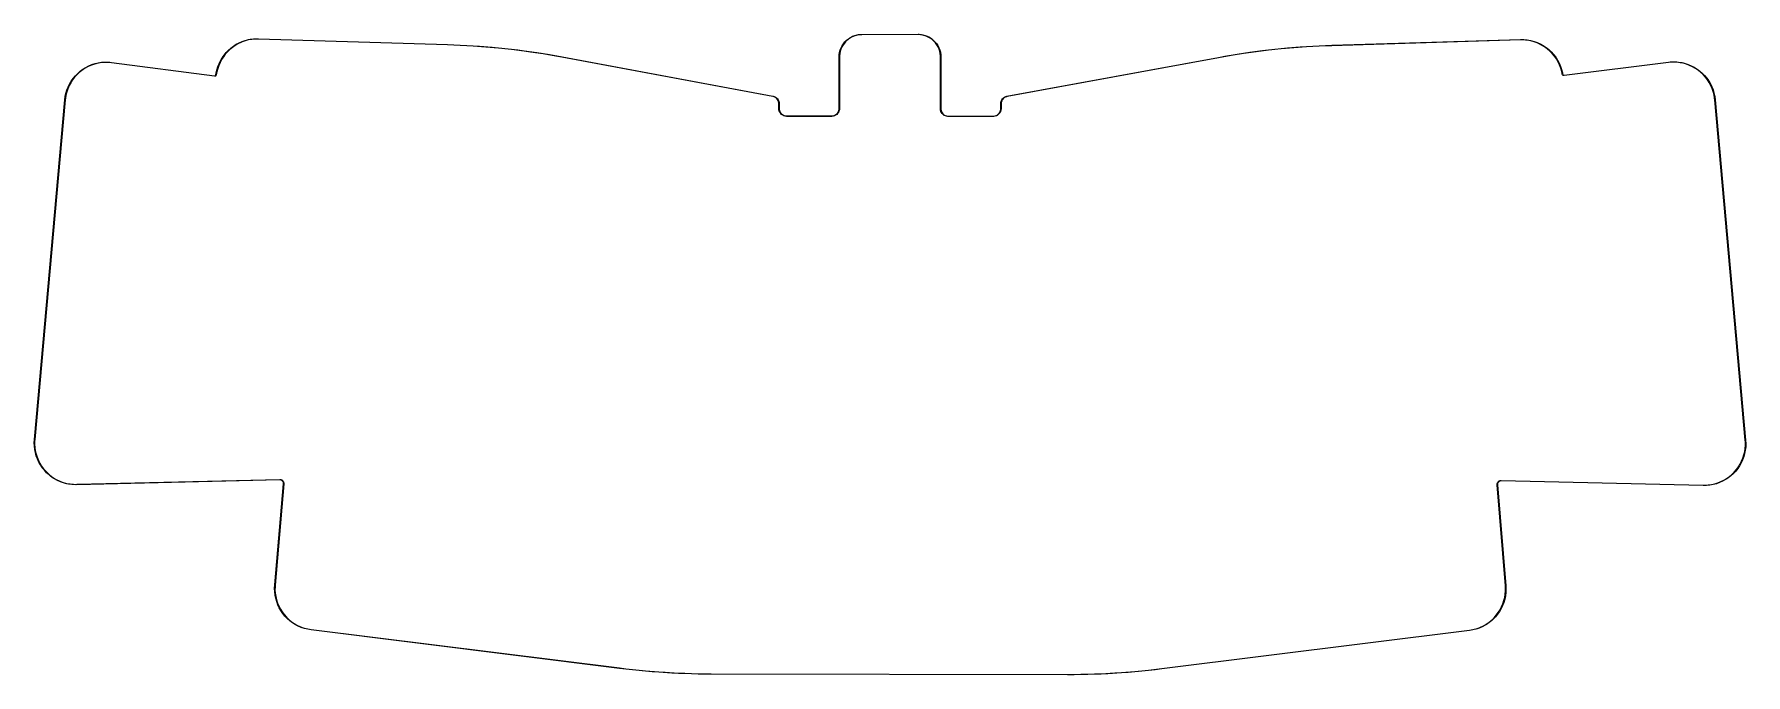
# Model space of a CAD drawing. Extents: x -114 to 114, y -62 to 23.
import ezdxf

# ---------------------------------------------------------------- set-up
doc = ezdxf.new("R2010")
doc.units = 0
doc.layers.add('BLACK', color=7, linetype='CONTINUOUS')

msp = doc.modelspace()

# ---------------------------------------------------------------- linework, layer by layer
at = {"layer": 'BLACK', "linetype": 'CONTINUOUS'}
for p, q in [((-85.6431, 22.6449), (-85.2175, 22.7525)), ((-84.9942, 22.7485), (-85.4201, 22.6586)), ((-85.2175, 22.7525), (-84.7847, 22.8259)), ((-84.5624, 22.8042), (-84.9942, 22.7485)), ((-84.7847, 22.8259), (-84.3474, 22.8648)), ((-84.1275, 22.8255), (-84.5624, 22.8042)), ((-84.3474, 22.8648), (-83.9084, 22.8688)), ((-83.91, 22.8188), (-84.1275, 22.8255)), ((-58.7966, 22.0499), (-83.91, 22.8188)), ((-83.91, 22.8188), (-83.91, 22.8188)), ((-83.9084, 22.8688), (-83.9084, 22.8688)), ((-83.9084, 22.8688), (-58.7951, 22.0998)), ((-5.7709, 22.6709), (-5.52523, 22.8702)), ((-5.36988, 22.9214), (-5.62175, 22.7381)), ((-5.52523, 22.8702), (-5.2601, 23.0427)), ((-5.10024, 23.0774), (-5.36988, 22.9214)), ((-5.2601, 23.0427), (-4.97839, 23.1866)), ((-4.81578, 23.2045), (-5.10024, 23.0774)), ((-4.97839, 23.1866), (-4.6832, 23.3003)), ((-4.51961, 23.3011), (-4.81578, 23.2045)), ((-4.6832, 23.3003), (-4.37774, 23.3826)), ((-4.21496, 23.3663), (-4.51961, 23.3011)), ((-4.37774, 23.3826), (-4.06537, 23.4325)), ((-3.90518, 23.3993), (-4.21496, 23.3663)), ((-4.06537, 23.4325), (-3.74949, 23.4495)), ((-3.7495, 23.3995), (-3.90518, 23.3993)), ((-3.74942, 23.3994), (-3.7495, 23.3995)), ((-3.74949, 23.4494), (3.72051, 23.4605)), ((-3.74949, 23.4495), (-3.74949, 23.4494)), ((3.72058, 23.4105), (-3.74942, 23.3994)), ((3.72051, 23.4605), (4.03703, 23.4444)), ((3.87664, 23.4108), (3.72058, 23.4105)), ((4.1871, 23.3786), (3.87664, 23.4108)), ((4.03703, 23.4444), (4.35013, 23.3952)), ((4.49249, 23.3141), (4.1871, 23.3786)), ((4.35013, 23.3952), (4.65636, 23.3136)), ((4.78945, 23.218), (4.49249, 23.3141)), ((4.65636, 23.3136), (4.95238, 23.2004)), ((5.07472, 23.0913), (4.78945, 23.218)), ((4.95238, 23.2004), (5.23491, 23.0568)), ((5.34518, 22.9355), (5.07472, 23.0913)), ((5.23491, 23.0568), (5.50088, 22.8844)), ((5.59786, 22.7523), (5.34518, 22.9355)), ((5.50088, 22.8844), (5.74735, 22.6852)), ((5.82998, 22.5436), (5.59786, 22.7523)), ((58.6789, 21.9966), (83.7452, 22.7629)), ((83.7452, 22.7629), (84.2013, 22.758)), ((84.2013, 22.758), (84.6555, 22.7155)), ((-88.575, 20.4762), (-88.8093, 20.1092)), ((-88.7343, 20.3196), (-88.4835, 20.6799)), ((-88.3123, 20.8234), (-88.575, 20.4762)), ((-88.4835, 20.6799), (-88.205, 21.0192)), ((-88.0229, 21.1486), (-88.3123, 20.8234)), ((-88.205, 21.0192), (-87.9003, 21.3353)), ((-87.7086, 21.4498), (-88.0229, 21.1486)), ((-87.9003, 21.3353), (-87.5716, 21.6262)), ((-87.3714, 21.7251), (-87.7086, 21.4498)), ((-87.5716, 21.6262), (-87.2208, 21.8901)), ((-87.0133, 21.9728), (-87.3714, 21.7251)), ((-87.2208, 21.8901), (-86.8501, 22.1253)), ((-86.6368, 22.1913), (-87.0133, 21.9728)), ((-86.8501, 22.1253), (-86.462, 22.3303)), ((-86.244, 22.3792), (-86.6368, 22.1913)), ((-86.462, 22.3303), (-86.0588, 22.5039)), ((-85.8376, 22.5353), (-86.244, 22.3792)), ((-86.0588, 22.5039), (-85.6431, 22.6449)), ((-85.4201, 22.6586), (-85.8376, 22.5353)), ((-57.9462, 22.0238), (-58.7966, 22.0499)), ((-58.7966, 22.0499), (-58.7966, 22.0499)), ((-58.7951, 22.0998), (-57.0939, 22.0333)), ((-56.2464, 21.9428), (-57.9462, 22.0238)), ((-57.0939, 22.0333), (-55.3941, 21.9377)), ((-54.5482, 21.8329), (-56.2464, 21.9428)), ((-55.3941, 21.9377), (-53.6961, 21.8133)), ((-52.8522, 21.694), (-54.5482, 21.8329)), ((-53.6961, 21.8133), (-52.0005, 21.66)), ((-51.1587, 21.5264), (-52.8522, 21.694)), ((-52.0005, 21.66), (-50.3078, 21.4778)), ((-49.4684, 21.3299), (-51.1587, 21.5264)), ((-50.3078, 21.4778), (-48.6184, 21.2669)), ((-47.7817, 21.1047), (-49.4684, 21.3299)), ((-48.6184, 21.2669), (-46.9329, 21.0272)), ((-46.099, 20.8508), (-47.7817, 21.1047)), ((-46.9329, 21.0272), (-45.2517, 20.7589)), ((-44.4209, 20.5683), (-46.099, 20.8508)), ((-45.2517, 20.7589), (-43.5753, 20.462)), ((-43.5844, 20.4128), (-44.4209, 20.5683)), ((-6.77, 20.4245), (-6.75346, 20.7404)), ((-6.75346, 20.7404), (-6.70402, 21.0528)), ((-6.68748, 20.89), (-6.72001, 20.5802)), ((-6.72001, 20.5802), (-6.72, 20.4245)), ((-6.70402, 21.0528), (-6.62222, 21.3584)), ((-6.62276, 21.1948), (-6.68748, 20.89)), ((-6.52658, 21.4911), (-6.62276, 21.1948)), ((-6.62222, 21.3584), (-6.50896, 21.6537)), ((-6.39999, 21.7758), (-6.52658, 21.4911)), ((-6.50896, 21.6537), (-6.36548, 21.9357)), ((-6.24435, 22.0456), (-6.39999, 21.7758)), ((-6.36548, 21.9357), (-6.19333, 22.2011)), ((-6.06139, 22.2978), (-6.24435, 22.0456)), ((-6.19333, 22.2011), (-5.99442, 22.447)), ((-5.8531, 22.5294), (-6.06139, 22.2978)), ((-5.99442, 22.447), (-5.7709, 22.6709)), ((-5.62175, 22.7381), (-5.8531, 22.5294)), ((5.74735, 22.6852), (5.97162, 22.4612)), ((6.03899, 22.3118), (5.82998, 22.5436)), ((5.97162, 22.4612), (6.17123, 22.2151)), ((6.2226, 22.0594), (6.03899, 22.3118)), ((6.17123, 22.2151), (6.34399, 21.9493)), ((6.37879, 21.7892), (6.2226, 22.0594)), ((6.34399, 21.9493), (6.488, 21.667)), ((6.50586, 21.5041), (6.37879, 21.7892)), ((6.488, 21.667), (6.60168, 21.3712)), ((6.6024, 21.2073), (6.50586, 21.5041)), ((6.60168, 21.3712), (6.68379, 21.0651)), ((6.66735, 20.902), (6.6024, 21.2073)), ((6.7, 20.5916), (6.66735, 20.902)), ((6.68379, 21.0651), (6.73341, 20.752)), ((6.70001, 20.4356), (6.7, 20.5916)), ((6.73341, 20.752), (6.75001, 20.4355)), ((43.6473, 20.3942), (45.3033, 20.6843)), ((44.4827, 20.4969), (43.6563, 20.345)), ((46.1403, 20.773), (44.4827, 20.4969)), ((45.3033, 20.6843), (46.9639, 20.9465)), ((47.8023, 21.0212), (46.1403, 20.773)), ((46.9639, 20.9465), (48.6287, 21.1808)), ((49.4683, 21.2414), (47.8023, 21.0212)), ((48.6287, 21.1808), (50.2972, 21.3871)), ((51.1377, 21.4335), (49.4683, 21.2414)), ((50.2972, 21.3871), (51.969, 21.5653)), ((52.8101, 21.5976), (51.1377, 21.4335)), ((51.969, 21.5653), (53.6435, 21.7154)), ((54.485, 21.7335), (52.8101, 21.5976)), ((53.6435, 21.7154), (55.3203, 21.8373)), ((56.162, 21.8413), (54.485, 21.7335)), ((55.3203, 21.8373), (56.9989, 21.9311)), ((57.8406, 21.9209), (56.162, 21.8413)), ((56.9989, 21.9311), (58.6788, 21.9965)), ((58.6804, 21.9466), (57.8406, 21.9209)), ((58.6788, 21.9965), (58.6789, 21.9966)), ((83.7467, 22.7129), (58.6804, 21.9466)), ((58.6804, 21.9466), (58.6804, 21.9466)), ((83.9728, 22.7198), (83.7467, 22.7129)), ((83.7467, 22.7129), (83.7467, 22.7129)), ((84.4246, 22.6963), (83.9728, 22.7198)), ((84.8729, 22.6356), (84.4246, 22.6963)), ((84.6555, 22.7155), (85.1046, 22.6356)), ((85.3147, 22.5381), (84.8729, 22.6356)), ((85.1046, 22.6356), (85.5456, 22.519)), ((85.747, 22.4045), (85.3147, 22.5381)), ((85.5456, 22.519), (85.9755, 22.3665)), ((86.1667, 22.2357), (85.747, 22.4045)), ((85.9755, 22.3665), (86.3913, 22.1789)), ((86.5711, 22.0328), (86.1667, 22.2357)), ((86.3913, 22.1789), (86.7903, 21.9577)), ((86.9574, 21.7973), (86.5711, 22.0328)), ((86.7903, 21.9577), (87.1696, 21.7044)), ((87.3229, 21.5307), (86.9574, 21.7973)), ((87.1696, 21.7044), (87.5267, 21.4206)), ((87.6652, 21.2349), (87.3229, 21.5307)), ((87.5267, 21.4206), (87.8593, 21.1083)), ((87.9819, 20.9118), (87.6652, 21.2349)), ((87.8593, 21.1083), (88.1649, 20.7697)), ((88.2709, 20.5637), (87.9819, 20.9118)), ((88.1649, 20.7697), (88.4415, 20.407)), ((88.5302, 20.193), (88.2709, 20.5637)), ((-108.232, 17.9459), (-107.921, 18.264)), ((-107.726, 18.379), (-108.047, 18.0762)), ((-107.921, 18.264), (-107.585, 18.556)), ((-107.381, 18.655), (-107.726, 18.379)), ((-107.585, 18.556), (-107.227, 18.8201)), ((-107.016, 18.9023), (-107.381, 18.655)), ((-107.227, 18.8201), (-106.849, 19.0545)), ((-106.632, 19.1195), (-107.016, 18.9023)), ((-106.849, 19.0545), (-106.453, 19.2577)), ((-106.232, 19.3051), (-106.632, 19.1195)), ((-106.453, 19.2577), (-106.042, 19.4284)), ((-105.818, 19.4578), (-106.232, 19.3051)), ((-106.042, 19.4284), (-105.619, 19.5655)), ((-105.393, 19.5768), (-105.818, 19.4578)), ((-105.619, 19.5655), (-105.186, 19.668)), ((-104.96, 19.6611), (-105.393, 19.5768)), ((-105.186, 19.668), (-104.746, 19.7355)), ((-104.521, 19.7104), (-104.96, 19.6611)), ((-104.746, 19.7355), (-104.302, 19.7673)), ((-104.08, 19.7242), (-104.521, 19.7104)), ((-104.302, 19.7673), (-103.857, 19.7632)), ((-103.639, 19.7024), (-104.08, 19.7242)), ((-103.857, 19.7632), (-103.414, 19.7235)), ((-103.42, 19.6739), (-103.639, 19.7024)), ((-89.7586, 17.8901), (-103.42, 19.6739)), ((-103.42, 19.6739), (-103.42, 19.6739)), ((-103.414, 19.7235), (-103.414, 19.7235)), ((-103.414, 19.7235), (-89.7521, 17.9396)), ((-89.557, 18.0834), (-89.5221, 18.2858)), ((-89.5221, 18.2858), (-89.4303, 18.7151)), ((-89.5221, 18.2858), (-89.5221, 18.2858)), ((-89.4728, 18.2773), (-89.5077, 18.0749)), ((-89.4358, 18.4918), (-89.4728, 18.2773)), ((-89.3279, 18.9136), (-89.4358, 18.4918)), ((-89.4303, 18.7151), (-89.3047, 19.1357)), ((-89.1869, 19.3255), (-89.3279, 18.9136)), ((-89.3047, 19.1357), (-89.1462, 19.5451)), ((-89.0137, 19.7249), (-89.1869, 19.3255)), ((-89.1462, 19.5451), (-88.9556, 19.9405)), ((-88.8093, 20.1092), (-89.0137, 19.7249)), ((-88.9556, 19.9405), (-88.7343, 20.3196)), ((-15.5666, 15.1975), (-43.5844, 20.4128)), ((-43.5844, 20.4128), (-43.5844, 20.4128)), ((-43.5753, 20.462), (-43.5753, 20.462)), ((-43.5753, 20.462), (-43.5753, 20.462)), ((-43.5753, 20.462), (-43.5752, 20.462)), ((-43.5752, 20.462), (-15.5574, 15.2467)), ((-6.77, 13.59), (-6.77, 20.4245)), ((-6.72, 20.4245), (-6.72, 13.59)), ((6.7, 20.4355), (6.70001, 20.4356)), ((6.7, 13.58), (6.7, 20.4355)), ((6.75001, 20.4355), (6.75, 20.4355)), ((6.75, 20.4355), (6.75, 13.58)), ((15.5399, 15.235), (43.6473, 20.3942)), ((43.6563, 20.345), (15.549, 15.1858)), ((43.6473, 20.3942), (43.6473, 20.3942)), ((43.6473, 20.3942), (43.6473, 20.3942)), ((43.6473, 20.3942), (43.6473, 20.3942)), ((43.6563, 20.345), (43.6563, 20.345)), ((43.6563, 20.345), (43.6563, 20.345)), ((88.4415, 20.407), (88.6873, 20.0227)), ((88.7581, 19.8021), (88.5302, 20.193)), ((88.6873, 20.0227), (88.9006, 19.6195)), ((88.9529, 19.3938), (88.7581, 19.8021)), ((88.9006, 19.6195), (89.0798, 19.2)), ((89.1133, 18.9708), (88.9529, 19.3938)), ((89.0798, 19.2), (89.2239, 18.7672)), ((89.2383, 18.536), (89.1133, 18.9708)), ((89.2239, 18.7672), (89.3317, 18.324)), ((89.2827, 18.3142), (89.2383, 18.536)), ((89.314, 18.1574), (89.2827, 18.3142)), ((89.2827, 18.3142), (89.2827, 18.3142)), ((89.3317, 18.324), (89.3317, 18.324)), ((89.3317, 18.324), (89.3631, 18.1672)), ((89.5563, 18.0278), (103.431, 19.7596)), ((103.437, 19.7099), (89.5625, 17.9782)), ((103.431, 19.7596), (103.873, 19.7968)), ((103.431, 19.7596), (103.431, 19.7596)), ((103.656, 19.7372), (103.437, 19.7099)), ((103.437, 19.7099), (103.437, 19.7099)), ((104.095, 19.7565), (103.656, 19.7372)), ((103.873, 19.7968), (104.317, 19.7984)), ((104.534, 19.7405), (104.095, 19.7565)), ((104.317, 19.7984), (104.759, 19.7645)), ((104.971, 19.6893), (104.534, 19.7405)), ((104.759, 19.7645), (105.197, 19.6953)), ((105.402, 19.6032), (104.971, 19.6893)), ((105.197, 19.6953), (105.628, 19.5911)), ((105.825, 19.4829), (105.402, 19.6032)), ((105.628, 19.5911), (106.049, 19.4527)), ((106.237, 19.329), (105.825, 19.4829)), ((106.049, 19.4527), (106.458, 19.281)), ((106.636, 19.1426), (106.237, 19.329)), ((106.458, 19.281), (106.851, 19.0771)), ((107.018, 18.9248), (106.636, 19.1426)), ((106.851, 19.0771), (107.228, 18.8422)), ((107.381, 18.6771), (107.018, 18.9248)), ((107.228, 18.8422), (107.584, 18.578)), ((107.723, 18.4011), (107.381, 18.6771)), ((107.584, 18.578), (107.917, 18.286)), ((108.042, 18.0985), (107.723, 18.4011)), ((107.917, 18.286), (108.227, 17.9683)), ((-109.482, 15.6155), (-109.354, 16.0418)), ((-109.235, 16.2341), (-109.378, 15.8169)), ((-109.354, 16.0418), (-109.192, 16.4563)), ((-109.058, 16.6385), (-109.235, 16.2341)), ((-109.192, 16.4563), (-108.998, 16.8566)), ((-108.85, 17.0274), (-109.058, 16.6385)), ((-108.998, 16.8566), (-108.772, 17.2399)), ((-108.611, 17.3982), (-108.85, 17.0274)), ((-108.772, 17.2399), (-108.516, 17.6038)), ((-108.342, 17.7485), (-108.611, 17.3982)), ((-108.516, 17.6038), (-108.232, 17.9459)), ((-108.047, 18.0762), (-108.342, 17.7485)), ((-89.7584, 17.8901), (-89.7586, 17.8901)), ((-89.7586, 17.8901), (-89.7586, 17.8901)), ((-89.7586, 17.8901), (-89.7586, 17.8901)), ((-89.7586, 17.8901), (-89.7586, 17.8901)), ((-89.69, 17.8917), (-89.7584, 17.8901)), ((-89.7521, 17.9396), (-89.7521, 17.9397)), ((-89.7521, 17.9397), (-89.7185, 17.9351)), ((-89.7185, 17.9351), (-89.6528, 17.9521)), ((-89.6252, 17.9139), (-89.69, 17.8917)), ((-89.6528, 17.9521), (-89.5982, 17.9923)), ((-89.57, 17.9545), (-89.6252, 17.9139)), ((-89.5982, 17.9923), (-89.5626, 18.05)), ((-89.5296, 18.0099), (-89.57, 17.9545)), ((-89.5626, 18.05), (-89.557, 18.0834)), ((-89.557, 18.0834), (-89.557, 18.0834)), ((-89.5077, 18.0749), (-89.5296, 18.0099)), ((-89.5077, 18.0749), (-89.5077, 18.0749)), ((-89.5077, 18.0749), (-89.5077, 18.0749)), ((89.314, 18.1573), (89.314, 18.1574)), ((89.314, 18.1574), (89.314, 18.1574)), ((89.3369, 18.0942), (89.314, 18.1573)), ((89.3773, 18.0406), (89.3369, 18.0942)), ((89.3631, 18.1672), (89.3631, 18.1671)), ((89.3631, 18.1671), (89.3696, 18.1347)), ((89.3696, 18.1347), (89.4055, 18.0789)), ((89.4318, 18.0014), (89.3773, 18.0406)), ((89.4055, 18.0789), (89.4592, 18.0402)), ((89.4954, 17.9799), (89.4318, 18.0014)), ((89.4592, 18.0402), (89.5234, 18.0238)), ((89.5625, 17.9782), (89.4954, 17.9799)), ((89.5234, 18.0238), (89.5563, 18.0278)), ((89.5563, 18.0278), (89.5563, 18.0278)), ((89.5563, 18.0278), (89.5563, 18.0278)), ((89.5625, 17.9782), (89.5625, 17.9782)), ((108.336, 17.7713), (108.042, 18.0985)), ((108.227, 17.9683), (108.509, 17.6267)), ((108.603, 17.4216), (108.336, 17.7713)), ((108.509, 17.6267), (108.764, 17.2636)), ((108.841, 17.0516), (108.603, 17.4216)), ((108.764, 17.2636), (108.988, 16.8812)), ((109.048, 16.6638), (108.841, 17.0516)), ((108.988, 16.8812), (109.181, 16.4821)), ((109.223, 16.2605), (109.048, 16.6638)), ((109.181, 16.4821), (109.342, 16.0688)), ((109.366, 15.8446), (109.223, 16.2605)), ((109.342, 16.0688), (109.469, 15.6439)), ((-113.679, -30.3129), (-109.632, 14.7392)), ((-109.582, 14.7348), (-113.629, -30.3174)), ((-109.632, 14.7392), (-109.575, 15.1804)), ((-109.632, 14.7392), (-109.632, 14.7392)), ((-109.632, 14.7392), (-109.632, 14.7392)), ((-109.563, 14.9545), (-109.582, 14.7348)), ((-109.582, 14.7348), (-109.582, 14.7348)), ((-109.575, 15.1804), (-109.482, 15.6155)), ((-109.488, 15.3894), (-109.563, 14.9545)), ((-109.378, 15.8169), (-109.488, 15.3894)), ((-15.4833, 15.182), (-15.5666, 15.1975)), ((-15.5666, 15.1975), (-15.5666, 15.1975)), ((-15.5574, 15.2467), (-15.5574, 15.2467)), ((-15.5574, 15.2467), (-15.5574, 15.2467)), ((-15.5574, 15.2467), (-15.3864, 15.1992)), ((-15.3246, 15.1228), (-15.4833, 15.182)), ((-15.3864, 15.1992), (-15.2262, 15.1229)), ((-15.1784, 15.037), (-15.3246, 15.1228)), ((-15.2262, 15.1229), (-15.0815, 15.0202)), ((-15.0493, 14.9273), (-15.1784, 15.037)), ((-15.0815, 15.0202), (-14.9567, 14.8941)), ((-14.941, 14.797), (-15.0493, 14.9273)), ((-14.9567, 14.8941), (-14.8555, 14.7483)), ((-14.8568, 14.6499), (-14.941, 14.797)), ((-14.7992, 14.4906), (-14.8568, 14.6499)), ((-14.8555, 14.7483), (-14.781, 14.5872)), ((-14.77, 14.3237), (-14.7992, 14.4906)), ((-14.781, 14.5872), (-14.7354, 14.4157)), ((-14.7701, 14.239), (-14.77, 14.3237)), ((-14.77, 14.239), (-14.7701, 14.239)), ((-14.77, 13.59), (-14.77, 14.239)), ((-14.7354, 14.4157), (-14.7201, 14.2391)), ((-14.7201, 14.2391), (-14.72, 14.239)), ((-14.72, 14.239), (-14.72, 13.59)), ((14.7, 14.2268), (14.7154, 14.404)), ((14.7, 13.58), (14.7, 14.2268)), ((14.7, 14.2268), (14.7, 14.2268)), ((14.7, 14.2268), (14.7, 14.2268)), ((14.7154, 14.404), (14.7612, 14.5757)), ((14.7793, 14.4789), (14.75, 14.3117)), ((14.75, 14.3117), (14.75, 14.2268)), ((14.75, 14.2268), (14.75, 14.2268)), ((14.75, 14.2268), (14.75, 13.58)), ((14.7612, 14.5757), (14.836, 14.737)), ((14.8371, 14.6385), (14.7793, 14.4789)), ((14.836, 14.737), (14.9375, 14.8829)), ((14.9216, 14.7857), (14.8371, 14.6385)), ((15.0302, 14.9162), (14.9216, 14.7857)), ((14.9375, 14.8829), (15.0627, 15.0091)), ((15.1598, 15.0258), (15.0302, 14.9162)), ((15.0627, 15.0091), (15.2079, 15.1118)), ((15.3063, 15.1115), (15.1598, 15.0258)), ((15.2079, 15.1118), (15.3685, 15.1879)), ((15.4655, 15.1705), (15.3063, 15.1115)), ((15.3685, 15.1879), (15.5399, 15.235)), ((15.5489, 15.1858), (15.4655, 15.1705)), ((15.5399, 15.235), (15.5399, 15.235)), ((15.5399, 15.235), (15.5399, 15.235)), ((15.5399, 15.235), (15.5399, 15.235)), ((15.549, 15.1858), (15.5489, 15.1858)), ((15.549, 15.1858), (15.549, 15.1858)), ((15.549, 15.1858), (15.549, 15.1858)), ((15.549, 15.1858), (15.549, 15.1858)), ((109.475, 15.4185), (109.366, 15.8446)), ((109.469, 15.6439), (109.561, 15.2102)), ((109.549, 14.985), (109.475, 15.4185)), ((109.569, 14.766), (109.549, 14.985)), ((109.561, 15.2102), (109.618, 14.7705)), ((113.621, -30.4231), (109.569, 14.766)), ((109.569, 14.766), (109.569, 14.766)), ((109.618, 14.7705), (109.618, 14.7705)), ((109.618, 14.7705), (113.67, -30.4187)), ((-14.7544, 13.412), (-14.77, 13.59)), ((-14.77, 13.59), (-14.77, 13.59)), ((-14.77, 13.59), (-14.77, 13.59)), ((-14.7082, 13.2394), (-14.7544, 13.412)), ((-14.72, 13.59), (-14.72, 13.5899)), ((-14.72, 13.5899), (-14.72, 13.5047)), ((-14.72, 13.5047), (-14.6904, 13.3367)), ((-14.6327, 13.0775), (-14.7082, 13.2394)), ((-14.6904, 13.3367), (-14.632, 13.1764)), ((-14.5302, 12.9311), (-14.6327, 13.0775)), ((-14.632, 13.1764), (-14.5467, 13.0286)), ((-14.5467, 13.0286), (-14.4371, 12.8979)), ((-14.4039, 12.8048), (-14.5302, 12.9311)), ((-14.4371, 12.8979), (-14.3064, 12.7883)), ((-14.2575, 12.7023), (-14.4039, 12.8048)), ((-14.3064, 12.7883), (-14.1586, 12.703)), ((-14.0956, 12.6268), (-14.2575, 12.7023)), ((-14.1586, 12.703), (-13.9983, 12.6446)), ((-13.923, 12.5806), (-14.0956, 12.6268)), ((-13.9983, 12.6446), (-13.8303, 12.615)), ((-13.745, 12.565), (-13.923, 12.5806)), ((-13.8303, 12.615), (-13.745, 12.615)), ((-13.745, 12.615), (-7.745, 12.615)), ((-7.745, 12.565), (-13.745, 12.565)), ((-13.745, 12.565), (-13.745, 12.565)), ((-13.745, 12.565), (-13.745, 12.565)), ((-7.745, 12.615), (-7.745, 12.615)), ((-7.745, 12.615), (-7.74496, 12.615)), ((-7.56701, 12.5806), (-7.745, 12.565)), ((-7.745, 12.565), (-7.745, 12.565)), ((-7.74496, 12.615), (-7.6597, 12.615)), ((-7.6597, 12.615), (-7.49168, 12.6446)), ((-7.39442, 12.6268), (-7.56701, 12.5806)), ((-7.49168, 12.6446), (-7.33136, 12.703)), ((-7.23249, 12.7023), (-7.39442, 12.6268)), ((-7.33136, 12.703), (-7.18361, 12.7883)), ((-7.08613, 12.8048), (-7.23249, 12.7023)), ((-7.18361, 12.7883), (-7.05292, 12.8979)), ((-6.95979, 12.9311), (-7.08613, 12.8048)), ((-7.05292, 12.8979), (-6.94326, 13.0286)), ((-6.85731, 13.0775), (-6.95979, 12.9311)), ((-6.94326, 13.0286), (-6.85796, 13.1764)), ((-6.85796, 13.1764), (-6.79962, 13.3367)), ((-6.7818, 13.2394), (-6.85731, 13.0775)), ((-6.79962, 13.3367), (-6.77, 13.5047)), ((-6.73556, 13.412), (-6.7818, 13.2394)), ((-6.77, 13.5047), (-6.77, 13.59)), ((-6.77, 13.59), (-6.77, 13.59)), ((-6.72, 13.59), (-6.73556, 13.412)), ((-6.72, 13.59), (-6.72, 13.59)), ((6.71554, 13.402), (6.69997, 13.58)), ((6.69997, 13.58), (6.7, 13.58)), ((6.76178, 13.2294), (6.71554, 13.402)), ((6.75, 13.58), (6.74997, 13.5799)), ((6.74997, 13.5799), (6.74997, 13.4947)), ((6.74997, 13.4947), (6.77959, 13.3267)), ((6.83729, 13.0675), (6.76178, 13.2294)), ((6.77959, 13.3267), (6.83794, 13.1664)), ((6.93977, 12.9211), (6.83729, 13.0675)), ((6.83794, 13.1664), (6.92324, 13.0186)), ((6.92324, 13.0186), (7.03291, 12.8879)), ((7.06611, 12.7948), (6.93977, 12.9211)), ((7.03291, 12.8879), (7.1636, 12.7783)), ((7.21248, 12.6923), (7.06611, 12.7948)), ((7.1636, 12.7783), (7.31135, 12.693)), ((7.37442, 12.6168), (7.21248, 12.6923)), ((7.31135, 12.693), (7.47168, 12.6346)), ((7.54701, 12.5706), (7.37442, 12.6168)), ((7.47168, 12.6346), (7.63969, 12.605)), ((7.725, 12.555), (7.54701, 12.5706)), ((7.63969, 12.605), (7.725, 12.605)), ((7.725, 12.605), (7.725, 12.605)), ((7.725, 12.605), (7.725, 12.605)), ((7.725, 12.605), (13.725, 12.605)), ((13.725, 12.555), (7.725, 12.555)), ((7.725, 12.555), (7.725, 12.555)), ((7.725, 12.555), (7.725, 12.555)), ((13.725, 12.605), (13.725, 12.605)), ((13.725, 12.605), (13.725, 12.605)), ((13.725, 12.605), (13.8103, 12.605)), ((13.903, 12.5706), (13.725, 12.555)), ((13.725, 12.555), (13.725, 12.555)), ((13.8103, 12.605), (13.9783, 12.6346)), ((14.0756, 12.6168), (13.903, 12.5706)), ((13.9783, 12.6346), (14.1386, 12.693)), ((14.2375, 12.6923), (14.0756, 12.6168)), ((14.1386, 12.693), (14.2864, 12.7783)), ((14.3839, 12.7948), (14.2375, 12.6923)), ((14.2864, 12.7783), (14.4171, 12.8879)), ((14.5102, 12.9211), (14.3839, 12.7948)), ((14.4171, 12.8879), (14.5267, 13.0186)), ((14.6127, 13.0675), (14.5102, 12.9211)), ((14.5267, 13.0186), (14.612, 13.1664)), ((14.612, 13.1664), (14.6704, 13.3267)), ((14.6882, 13.2294), (14.6127, 13.0675)), ((14.6704, 13.3267), (14.7, 13.4947)), ((14.7344, 13.402), (14.6882, 13.2294)), ((14.7, 13.4947), (14.7, 13.58)), ((14.7, 13.58), (14.7, 13.58)), ((14.75, 13.58), (14.7344, 13.402)), ((14.75, 13.58), (14.75, 13.58)), ((-113.701, -30.7552), (-113.679, -30.3129)), ((-113.687, -31.1979), (-113.701, -30.7552)), ((-113.638, -31.6381), (-113.687, -31.1979)), ((-113.679, -30.3129), (-113.679, -30.3129)), ((-113.649, -30.5361), (-113.653, -30.9753)), ((-113.653, -30.9753), (-113.622, -31.4134)), ((-113.629, -30.3174), (-113.649, -30.5361)), ((-113.554, -32.0729), (-113.638, -31.6381)), ((-113.629, -30.3174), (-113.629, -30.3174)), ((-113.622, -31.4134), (-113.556, -31.8477)), ((113.63, -31.7431), (113.545, -32.1777)), ((113.547, -31.9526), (113.613, -31.5186)), ((113.613, -31.5186), (113.644, -31.0807)), ((113.64, -30.6417), (113.621, -30.4231)), ((113.621, -30.4231), (113.621, -30.4231)), ((113.621, -30.4231), (113.621, -30.4231)), ((113.679, -31.3032), (113.63, -31.7431)), ((113.644, -31.0807), (113.64, -30.6417)), ((113.67, -30.4187), (113.67, -30.4187)), ((113.67, -30.4187), (113.692, -30.8608)), ((113.692, -30.8608), (113.679, -31.3032)), ((-113.556, -31.8477), (-113.455, -32.2752)), ((-113.435, -32.4996), (-113.554, -32.0729)), ((-113.455, -32.2752), (-113.321, -32.6933)), ((-113.283, -32.9154), (-113.435, -32.4996)), ((-113.321, -32.6933), (-113.153, -33.0993)), ((-113.098, -33.3177), (-113.283, -32.9154)), ((-113.153, -33.0993), (-112.953, -33.4906)), ((-112.881, -33.7038), (-113.098, -33.3177)), ((-112.953, -33.4906), (-112.723, -33.8646)), ((-112.634, -34.0713), (-112.881, -33.7038)), ((-112.723, -33.8646), (-112.464, -34.219)), ((-112.358, -34.4179), (-112.634, -34.0713)), ((112.456, -34.3227), (112.715, -33.9685)), ((112.873, -33.8077), (112.626, -34.1751)), ((112.715, -33.9685), (112.945, -33.5946)), ((113.089, -33.4218), (112.873, -33.8077)), ((112.945, -33.5946), (113.145, -33.2036)), ((113.275, -33.0197), (113.089, -33.4218)), ((113.145, -33.2036), (113.312, -32.7978)), ((113.427, -32.6041), (113.275, -33.0197)), ((113.312, -32.7978), (113.447, -32.3799)), ((113.545, -32.1777), (113.427, -32.6041)), ((113.447, -32.3799), (113.547, -31.9526)), ((-112.464, -34.219), (-112.177, -34.5515)), ((-112.055, -34.7412), (-112.358, -34.4179)), ((-112.177, -34.5515), (-111.864, -34.8599)), ((-111.728, -35.0393), (-112.055, -34.7412)), ((-111.864, -34.8599), (-111.527, -35.1422)), ((-111.377, -35.3102), (-111.728, -35.0393)), ((-111.527, -35.1422), (-111.169, -35.3967)), ((-111.006, -35.5521), (-111.377, -35.3102)), ((-111.169, -35.3967), (-110.792, -35.6217)), ((-110.617, -35.7636), (-111.006, -35.5521)), ((-110.792, -35.6217), (-110.398, -35.8158)), ((-110.212, -35.9432), (-110.617, -35.7636)), ((-110.398, -35.8158), (-109.99, -35.9777)), ((-109.794, -36.0898), (-110.212, -35.9432)), ((-109.99, -35.9777), (-109.57, -36.1064)), ((-109.366, -36.2025), (-109.794, -36.0898)), ((-109.57, -36.1064), (-109.141, -36.201)), ((-108.93, -36.2804), (-109.366, -36.2025)), ((-109.141, -36.201), (-108.706, -36.2609)), ((-108.489, -36.3233), (-108.93, -36.2804)), ((-108.706, -36.2609), (-108.267, -36.2858)), ((-108.047, -36.3306), (-108.489, -36.3233)), ((-108.267, -36.2858), (-108.048, -36.2807)), ((-108.048, -36.2807), (-81.0637, -35.6481)), ((-81.0625, -35.6981), (-108.047, -36.3306)), ((-81.7423, -49.6403), (-80.5781, -36.214)), ((-80.5283, -36.2183), (-81.6925, -49.6446)), ((-81.0637, -35.6481), (-81.0637, -35.6481)), ((-81.0637, -35.6481), (-81.0637, -35.6481)), ((-81.0637, -35.6481), (-80.9385, -35.6602)), ((-81.0052, -35.6967), (-81.0625, -35.6981)), ((-81.0625, -35.6981), (-81.0625, -35.6981)), ((-80.8933, -35.7213), (-81.0052, -35.6967)), ((-80.9385, -35.6602), (-80.8198, -35.7018)), ((-80.7904, -35.7719), (-80.8933, -35.7213)), ((-80.8198, -35.7018), (-80.7144, -35.7704)), ((-80.7025, -35.8454), (-80.7904, -35.7719)), ((-80.7144, -35.7704), (-80.6283, -35.862)), ((-80.6347, -35.9378), (-80.7025, -35.8454)), ((-80.5907, -36.0436), (-80.6347, -35.9378)), ((-80.6283, -35.862), (-80.5665, -35.9715)), ((-80.5732, -36.1569), (-80.5907, -36.0436)), ((-80.5782, -36.214), (-80.5732, -36.1569)), ((-80.5781, -36.214), (-80.5782, -36.214)), ((-80.5665, -35.9715), (-80.5326, -36.0926)), ((-80.5326, -36.0926), (-80.5283, -36.2182)), ((-80.5283, -36.2182), (-80.5283, -36.2183)), ((80.6553, -36.3452), (80.66, -36.2199)), ((81.751, -49.7591), (80.6553, -36.3452)), ((80.6553, -36.3452), (80.6553, -36.3452)), ((80.66, -36.2199), (80.6943, -36.0994)), ((80.6943, -36.0994), (80.7562, -35.9904)), ((80.7183, -36.1714), (80.7004, -36.2842)), ((80.7004, -36.2842), (80.7051, -36.3411)), ((80.7051, -36.3411), (80.7051, -36.3411)), ((80.7051, -36.3411), (80.7051, -36.3411)), ((80.7051, -36.3411), (81.8008, -49.755)), ((80.7625, -36.066), (80.7183, -36.1714)), ((80.7562, -35.9904), (80.8422, -35.8992)), ((80.8303, -35.9742), (80.7625, -36.066)), ((80.9181, -35.901), (80.8303, -35.9742)), ((80.8422, -35.8992), (80.9474, -35.831)), ((81.0206, -35.8507), (80.9181, -35.901)), ((80.9474, -35.831), (81.0657, -35.7897)), ((81.1322, -35.8262), (81.0206, -35.8507)), ((81.0657, -35.7897), (81.1904, -35.7776)), ((81.1893, -35.8276), (81.1322, -35.8262)), ((108.042, -36.4357), (81.1893, -35.8276)), ((81.1893, -35.8276), (81.1893, -35.8276)), ((81.1893, -35.8276), (81.1893, -35.8276)), ((81.1893, -35.8276), (81.1893, -35.8276)), ((81.1904, -35.7776), (81.1904, -35.7776)), ((81.1904, -35.7776), (108.043, -36.3857)), ((108.263, -36.3906), (108.701, -36.3654)), ((108.701, -36.3654), (109.136, -36.3052)), ((109.361, -36.3065), (108.925, -36.3848)), ((109.136, -36.3052), (109.565, -36.2103)), ((109.789, -36.1937), (109.361, -36.3065)), ((109.565, -36.2103), (109.984, -36.0815)), ((110.207, -36.0469), (109.789, -36.1937)), ((109.984, -36.0815), (110.392, -35.9195)), ((110.611, -35.8672), (110.207, -36.0469)), ((110.392, -35.9195), (110.786, -35.7253)), ((111, -35.6557), (110.611, -35.8672)), ((110.786, -35.7253), (111.163, -35.5002)), ((111.371, -35.4137), (111, -35.6557)), ((111.163, -35.5002), (111.521, -35.2457)), ((111.721, -35.1428), (111.371, -35.4137)), ((111.521, -35.2457), (111.857, -34.9634)), ((112.048, -34.8448), (111.721, -35.1428)), ((111.857, -34.9634), (112.169, -34.6551)), ((112.35, -34.5215), (112.048, -34.8448)), ((112.169, -34.6551), (112.456, -34.3227)), ((112.626, -34.1751), (112.35, -34.5215)), ((108.043, -36.4356), (108.042, -36.4357)), ((108.043, -36.3857), (108.043, -36.3856)), ((108.043, -36.3856), (108.263, -36.3906)), ((108.485, -36.4279), (108.043, -36.4356)), ((108.925, -36.3848), (108.485, -36.4279)), ((-81.7629, -50.0856), (-81.7424, -49.6403)), ((-81.7424, -49.6403), (-81.7423, -49.6403)), ((-81.7423, -49.6403), (-81.7423, -49.6403)), ((-81.7116, -49.8648), (-81.7142, -50.3069)), ((-81.6926, -49.6448), (-81.7116, -49.8648)), ((-81.6925, -49.6446), (-81.6926, -49.6448)), ((81.7689, -49.9786), (81.751, -49.7591)), ((81.751, -49.7591), (81.751, -49.7591)), ((81.751, -49.7591), (81.751, -49.7591)), ((81.7694, -50.4192), (81.7689, -49.9786)), ((81.8008, -49.755), (81.8008, -49.755)), ((81.8008, -49.755), (81.8192, -50.1989)), ((-81.7475, -50.531), (-81.7629, -50.0856)), ((-81.6962, -50.9738), (-81.7475, -50.531)), ((-81.7142, -50.3069), (-81.6811, -50.7477)), ((-81.6094, -51.411), (-81.6962, -50.9738)), ((-81.6811, -50.7477), (-81.6126, -51.1844)), ((-81.6126, -51.1844), (-81.5091, -51.6142)), ((-81.4877, -51.8398), (-81.6094, -51.411)), ((-81.5091, -51.6142), (-81.3713, -52.0342)), ((-81.3318, -52.2574), (-81.4877, -51.8398)), ((-81.3713, -52.0342), (-81.2001, -52.4418)), ((-81.1427, -52.661), (-81.3318, -52.2574)), ((81.2487, -52.5451), (81.4207, -52.1395)), ((81.5376, -51.9462), (81.3807, -52.3618)), ((81.4207, -52.1395), (81.5596, -51.7214)), ((81.6605, -51.5193), (81.5376, -51.9462)), ((81.5596, -51.7214), (81.6644, -51.2934)), ((81.7488, -51.0839), (81.6605, -51.5193)), ((81.6644, -51.2934), (81.7345, -50.8584)), ((81.7345, -50.8584), (81.7694, -50.4192)), ((81.8018, -50.6428), (81.7488, -51.0839)), ((81.8192, -50.1989), (81.8018, -50.6428)), ((-81.2001, -52.4418), (-80.9965, -52.8342)), ((-80.9217, -53.0481), (-81.1427, -52.661)), ((-80.9965, -52.8342), (-80.7621, -53.209)), ((-80.6702, -53.4161), (-80.9217, -53.0481)), ((-80.7621, -53.209), (-80.4981, -53.5636)), ((-80.3899, -53.7627), (-80.6702, -53.4161)), ((-80.4981, -53.5636), (-80.2065, -53.8958)), ((-80.0826, -54.0855), (-80.3899, -53.7627)), ((-80.2065, -53.8958), (-79.889, -54.2034)), ((-79.7502, -54.3825), (-80.0826, -54.0855)), ((-79.889, -54.2034), (-79.5478, -54.4844)), ((-79.3949, -54.6518), (-79.7502, -54.3825)), ((-79.5478, -54.4844), (-79.185, -54.737)), ((79.7988, -54.476), (79.4443, -54.7438)), ((79.5968, -54.5771), (79.9374, -54.2976)), ((80.1307, -54.1806), (79.7988, -54.476)), ((79.9374, -54.2976), (80.2545, -53.9917)), ((80.4377, -53.8595), (80.1307, -54.1806)), ((80.2545, -53.9917), (80.5459, -53.6613)), ((80.7179, -53.5148), (80.4377, -53.8595)), ((80.5459, -53.6613), (80.8099, -53.3085)), ((80.9696, -53.1487), (80.7179, -53.5148)), ((80.8099, -53.3085), (81.0446, -52.9356)), ((81.191, -52.7635), (80.9696, -53.1487)), ((81.0446, -52.9356), (81.2487, -52.5451)), ((81.3807, -52.3618), (81.191, -52.7635)), ((-79.0192, -54.8915), (-79.3949, -54.6518)), ((-79.185, -54.737), (-78.803, -54.9595)), ((-78.6253, -55.1001), (-79.0192, -54.8915)), ((-78.803, -54.9595), (-78.4043, -55.1506)), ((-78.2159, -55.2764), (-78.6253, -55.1001)), ((-78.4043, -55.1506), (-77.9916, -55.3088)), ((-77.7936, -55.419), (-78.2159, -55.2764)), ((-77.9916, -55.3088), (-77.5674, -55.4333)), ((-77.3612, -55.5272), (-77.7936, -55.419)), ((-77.5674, -55.4333), (-77.1346, -55.5232)), ((-76.9214, -55.6001), (-77.3612, -55.5272)), ((-77.1346, -55.5232), (-76.9153, -55.5505)), ((-35.9563, -60.7071), (-76.9214, -55.6001)), ((-76.9153, -55.5505), (-35.9501, -60.6575)), ((36.1114, -60.7355), (76.972, -55.6377)), ((76.9782, -55.6873), (36.1176, -60.7851)), ((76.972, -55.6377), (77.1906, -55.6104)), ((76.972, -55.6377), (76.972, -55.6377)), ((76.972, -55.6377), (76.972, -55.6377)), ((77.4164, -55.6146), (76.9782, -55.6873)), ((76.9782, -55.6873), (76.9782, -55.6873)), ((77.1906, -55.6104), (77.622, -55.5209)), ((77.8475, -55.507), (77.4164, -55.6146)), ((77.622, -55.5209), (78.0448, -55.3971)), ((78.2684, -55.365), (77.8475, -55.507)), ((78.0448, -55.3971), (78.4563, -55.2396)), ((78.6766, -55.1897), (78.2684, -55.365)), ((78.4563, -55.2396), (78.8539, -55.0496)), ((79.0695, -54.9822), (78.6766, -55.1897)), ((78.8539, -55.0496), (79.2348, -54.8283)), ((79.4443, -54.7438), (79.0695, -54.9822)), ((79.2348, -54.8283), (79.5968, -54.5771)), ((-34.2196, -60.9082), (-35.9563, -60.7071)), ((-35.9563, -60.7071), (-35.9563, -60.7071)), ((-35.9501, -60.6575), (-35.9501, -60.6575)), ((-35.9501, -60.6575), (-35.0831, -60.7655)), ((-35.0831, -60.7655), (-33.3455, -60.9514)), ((-32.4796, -61.0789), (-34.2196, -60.9082)), ((-33.3455, -60.9514), (-31.6049, -61.1068)), ((-30.737, -61.2192), (-32.4796, -61.0789)), ((-31.6049, -61.1068), (-29.8619, -61.2318)), ((-28.9921, -61.329), (-30.737, -61.2192)), ((-29.8619, -61.2318), (-28.117, -61.3263)), ((-27.2456, -61.4083), (-28.9921, -61.329)), ((-28.117, -61.3263), (-26.3707, -61.3903)), ((-26.3707, -61.3903), (-24.6235, -61.4238)), ((28.0574, -61.4151), (29.8516, -61.3213)), ((30.7512, -61.3082), (28.9571, -61.4182)), ((29.8516, -61.3213), (31.6438, -61.1953)), ((32.5431, -61.166), (30.7512, -61.3082)), ((31.6438, -61.1953), (33.4335, -61.0371)), ((34.3321, -60.9916), (32.5431, -61.166)), ((33.4335, -61.0371), (35.22, -60.8467)), ((36.1176, -60.7851), (34.3321, -60.9916)), ((35.22, -60.8467), (36.1114, -60.7355)), ((36.1114, -60.7355), (36.1114, -60.7355)), ((36.1176, -60.7851), (36.1176, -60.7851)), ((-25.498, -61.457), (-27.2456, -61.4083)), ((-23.7498, -61.4753), (-25.498, -61.457)), ((-24.6235, -61.4238), (-23.7497, -61.4253)), ((23.567, -61.5545), (-23.7498, -61.4753)), ((-23.7497, -61.4253), (23.5671, -61.5045)), ((25.3644, -61.5413), (23.567, -61.5545)), ((23.567, -61.5545), (23.567, -61.5545)), ((23.5671, -61.5045), (23.5671, -61.5045)), ((23.5671, -61.5045), (24.4654, -61.506)), ((24.4654, -61.506), (26.2618, -61.4767)), ((27.1613, -61.4959), (25.3644, -61.5413)), ((26.2618, -61.4767), (28.0574, -61.4151)), ((28.9571, -61.4182), (27.1613, -61.4959))]:
    msp.add_line(p, q, dxfattribs=at)

doc.saveas('drawing.dxf')
